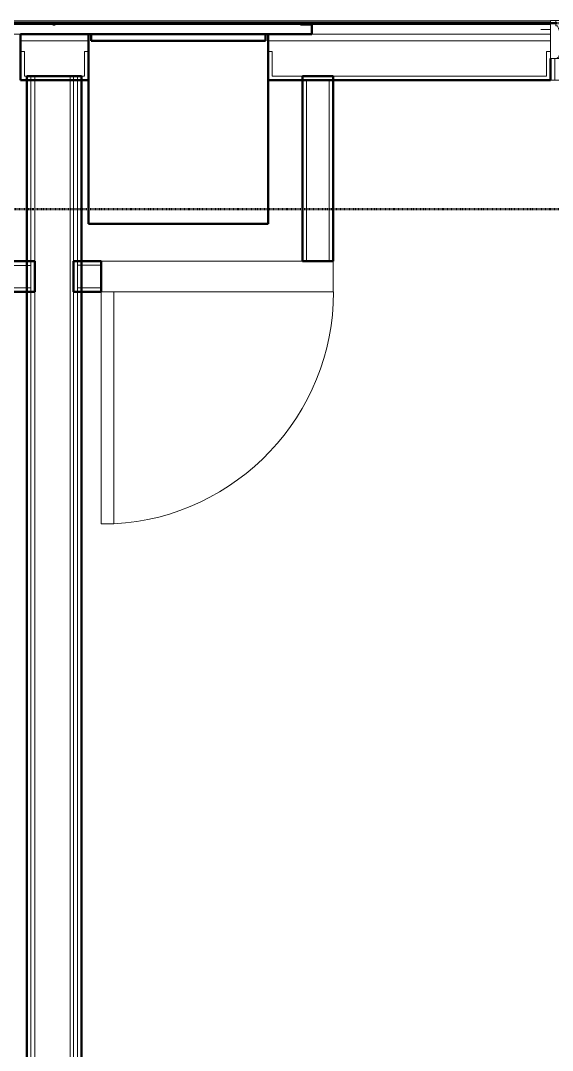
# Model space of a CAD drawing. Header units: inches. Extents: x -4218 to -1830, y 9767 to 12426.
# Drawn here: x -3142.3 to -3059.8, y 11959.1 to 12119 of the extents above; entities that cross this region are included whole.
import ezdxf

# ---------------------------------------------------------------- set-up
doc = ezdxf.new("R2010")
doc.units = ezdxf.units.IN
doc.header["$MEASUREMENT"] = 0
doc.linetypes.add('Dash 1_16_', pattern=[0.125, 0.0625, -0.0625])
for name, color, linetype, lineweight in [('0-1', 7, 'Continuous', 5), ('0-2', 10, 'Continuous', 9), ('A-DOOR-1', 10, 'Continuous', 9), ('A-DOOR-2', 50, 'Continuous', 20), ('A-GENM', 5, 'Continuous', 9), ('A-GENM-6', 5, 'Continuous', 50), ('A-GLAZ-1', 151, 'Continuous', 9), ('A-GLAZ-2', 151, 'Continuous', 20), ('A-GLAZ-3', 151, 'Continuous', 50), ('A-WALL', 113, 'Continuous', 13), ('A-WALL-1', 7, 'Continuous', 50), ('A-WALL-2', 250, 'Continuous', 13), ('A-WALL-3', 10, 'Continuous', 9), ('A-WALL-4', 252, 'Continuous', 9), ('A-WALL-7', 113, 'Continuous', 9), ('A-WALL-8', 113, 'Continuous', 50), ('C-PROP-LINE-1', 91, 'Dash 1_16_', 50), ('I-WALL-1', 7, 'Continuous', 50)]:
    doc.layers.add(name, color=color, linetype=linetype, lineweight=lineweight)

# ---------------------------------------------------------------- blocks, each defined once
blk = doc.blocks.new('SWING - SINGLE - FLUSH - 36_ x 80_ - OFFSET PIVOT DOOR AT MAGIC PAK AND WASHER_DRYER-3199414-BACKGROUND - RCP - 2ND FLOOR')
at = {"layer": 'A-DOOR-1'}
blk.add_arc((18, 2.37), 36.07, 93.1789, 180, dxfattribs=at)
at = {"layer": 'A-DOOR-2'}
for p, q in [((16, 2.37), (16, 38.39)), ((18, 38.39), (16, 38.39)), ((18, 2.37), (18, 38.39)), ((18, 2.37), (16, 2.37))]:
    blk.add_line(p, q, dxfattribs=at)
blk = doc.blocks.new('CTR - 1st Phase - Unit Layouts_rvt-1-BACKGROUND - RCP - 2ND FLOOR')
at = {"layer": 'A-WALL-1'}
for p, q in [((-3098.6, 12081.6), (-3098.6, 12110.34)), ((-3098.6, 12110.34), (-3097.97, 12110.34)), ((-3097.97, 12110.34), (-3094.47, 12110.34)), ((-3094.47, 12110.34), (-3093.85, 12110.34)), ((-3093.85, 12110.34), (-3093.85, 12081.6)), ((-3144.4, 12081.6), (-3140.12, 12081.6)), ((-3140.12, 12081.6), (-3140.12, 12080.97)), ((-3140.12, 12080.97), (-3140.12, 12077.47)), ((-3134.12, 12081.6), (-3129.85, 12081.6)), ((-3134.12, 12080.98), (-3134.12, 12081.6)), ((-3134.12, 12077.48), (-3134.12, 12080.98)), ((-3129.85, 12081.6), (-3129.85, 12076.85)), ((-3093.85, 12081.6), (-3098.6, 12081.6)), ((-3140.12, 12077.47), (-3140.12, 12076.85)), ((-3134.12, 12076.85), (-3134.12, 12077.48)), ((-3140.12, 12076.85), (-3144.4, 12076.85)), ((-3129.85, 12076.85), (-3134.12, 12076.85))]:
    blk.add_line(p, q, dxfattribs=at)
at = {"layer": 'A-WALL-2'}
for p, q in [((-3097.97, 12109.72), (-3094.47, 12109.72)), ((-3097.97, 12109.72), (-3097.97, 12081.6)), ((-3094.47, 12109.72), (-3094.47, 12081.6)), ((-3144.4, 12080.97), (-3140.75, 12080.97)), ((-3140.75, 12080.97), (-3140.75, 12077.47)), ((-3129.85, 12080.98), (-3133.5, 12080.98)), ((-3133.5, 12077.48), (-3133.5, 12080.98)), ((-3144.4, 12077.47), (-3140.75, 12077.47)), ((-3129.85, 12077.48), (-3133.5, 12077.48))]:
    blk.add_line(p, q, dxfattribs=at)
at = {"layer": 'A-WALL-3'}
for p, q in [((-3098.6, 12081.6), (-3129.85, 12081.6)), ((-3093.85, 12076.85), (-3093.85, 12081.6)), ((-3129.85, 12076.85), (-3098.6, 12076.85)), ((-3093.85, 12076.85), (-3098.6, 12076.85))]:
    blk.add_line(p, q, dxfattribs=at)
at = {"layer": 'A-WALL-4'}
for p, q in [((-3129.85, 12081.6), (-3129.85, 12076.85)), ((-3093.85, 12081.6), (-3098.6, 12081.6))]:
    blk.add_line(p, q, dxfattribs=at)
at = {"layer": '0-2', "rotation": 180}
blk.add_blockref('SWING - SINGLE - FLUSH - 36_ x 80_ - OFFSET PIVOT DOOR AT MAGIC PAK AND WASHER_DRYER-3199414-BACKGROUND - RCP - 2ND FLOOR', (-3111.85, 12079.23), dxfattribs=at)
blk = doc.blocks.new('CTR - 1st Phase - Common Walls_rvt-1-BACKGROUND - RCP - 2ND FLOOR')
at = {"layer": 'A-WALL-2'}
for p, q in [((-3140.75, 12110.34), (-3140.75, 11743.36)), ((-3140.12, 12110.34), (-3140.12, 11743.36)), ((-3134.62, 12110.34), (-3134.62, 11743.36)), ((-3134.12, 12110.34), (-3134.12, 11743.36)), ((-3133.5, 12110.34), (-3133.5, 11743.36))]:
    blk.add_line(p, q, dxfattribs=at)
at = {"layer": 'I-WALL-1'}
for p, q in [((-3141.37, 11743.36), (-3141.37, 12110.34)), ((-3141.37, 12110.34), (-3132.87, 12110.34)), ((-3132.87, 12110.34), (-3132.87, 11743.36))]:
    blk.add_line(p, q, dxfattribs=at)
blk = doc.blocks.new('Basic Wall _ EXT - FIBER CEMENT - LARGE - ___-2505162-BACKGROUND - RCP - 2ND FLOOR')
at = {"layer": 'A-WALL-7'}
for p, q in [((-3060.14, 12118.91), (-3215.06, 12118.91)), ((-3060.14, 12118.91), (-3215.06, 12118.91)), ((-3215.06, 12118.88), (-3060.14, 12118.88)), ((-3060.14, 12118.88), (-3215.06, 12118.88)), ((-3097.16, 12116.87), (-3177.09, 12116.87)), ((-3097.16, 12116.87), (-3177.09, 12116.87)), ((-3142.32, 12116.84), (-3131.8, 12116.84)), ((-3131.8, 12116.84), (-3142.32, 12116.84)), ((-3131.36, 12116.84), (-3131.8, 12116.84)), ((-3104.36, 12116.84), (-3131.36, 12116.84)), ((-3103.92, 12116.84), (-3104.36, 12116.84)), ((-3103.92, 12116.84), (-3097.16, 12116.84)), ((-3097.16, 12116.84), (-3103.92, 12116.84)), ((-3060.14, 12116.87), (-3097.16, 12116.87)), ((-3060.14, 12116.87), (-3097.16, 12116.87)), ((-3097.16, 12116.84), (-3060.14, 12116.84)), ((-3060.14, 12116.84), (-3097.16, 12116.84))]:
    blk.add_line(p, q, dxfattribs=at)
blk = doc.blocks.new('Window-Double_Hung-Andersen-400_Series-Tilt_Wash - DOUBLE HUNG - REVERSE COTTAGE - 2ND FLOOR-2888385-BACKGROUND - RCP - 2ND FLOOR')
at = {"layer": 'A-GLAZ-1'}
for p, q in [((-16.29, 2.5), (-15.7, 2.5)), ((-16.29, 2.12), (-15.7, 2.12)), ((-15.82, 2.5), (-15.82, 2.12)), ((-15.7, 2.62), (15.7, 2.62)), ((-15.7, 2.5), (15.7, 2.5)), ((-15.7, 2.12), (15.7, 2.12)), ((-15.7, 2), (15.7, 2)), ((16.29, 2.5), (15.7, 2.5)), ((16.29, 2.12), (15.7, 2.12)), ((15.82, 2.5), (15.82, 2.12)), ((-16.29, 0.56), (-15.7, 0.56)), ((-16.29, 0.19), (-15.7, 0.19)), ((-15.82, 0.56), (-15.82, 0.19)), ((-15.7, 0.69), (15.7, 0.69)), ((-15.7, 0.56), (15.7, 0.56)), ((-15.7, 0.19), (15.7, 0.19)), ((-15.7, 0.06), (15.7, 0.06)), ((16.29, 0.56), (15.7, 0.56)), ((16.29, 0.19), (15.7, 0.19)), ((15.82, 0.56), (15.82, 0.19)), ((18.95, -1.06), (-18.95, -1.06)), ((-18.95, -1.06), (-18.95, -4.44)), ((-18.32, -1.06), (-18.32, -4.44)), ((18.32, -1.06), (18.32, -4.44)), ((18.95, -4.44), (18.95, -1.06)), ((-19.01, -2.44), (-19.01, -3.94)), ((-19.01, -2.44), (-18.95, -2.44)), ((18.95, -2.44), (19.01, -2.44)), ((19.01, -3.94), (19.01, -2.44)), ((-19.01, -3.94), (-18.95, -3.94)), ((-18.95, -4.44), (18.95, -4.44)), ((18.95, -3.94), (19.01, -3.94))]:
    blk.add_line(p, q, dxfattribs=at)
at = {"layer": 'A-GLAZ-2'}
for p, q in [((19.01, 4.81), (-19.01, 4.81)), ((-19.01, 4.81), (-19.01, -1.06)), ((-18.2, 4.81), (-18.2, 4)), ((18.2, 4.81), (18.2, 4)), ((19.01, -1.06), (19.01, 4.81)), ((-19.01, 3.44), (-20.51, 3.44)), ((-18.2, 4), (-17.92, 4)), ((-17.92, 4), (-17.61, 3.19)), ((17.92, 4), (17.61, 3.19)), ((18.2, 4), (17.92, 4)), ((19.01, 3.44), (20.51, 3.44)), ((-17.61, 3.19), (-17.14, 3.19)), ((-17.42, 2.75), (-16.57, 2.75)), ((-17.42, 2.75), (-17.42, -0.56)), ((-17.14, 3.19), (-17.14, 2.75)), ((-15.86, 2.97), (-16.57, 2.97)), ((-16.57, 2.62), (-16.57, 2.97)), ((-15.7, 2.62), (-16.57, 2.62)), ((-16.29, 2.62), (-16.29, 2)), ((-15.7, 2), (-16.29, 2)), ((-15.86, 2.97), (-15.7, 2.62)), ((-15.86, 1.37), (-15.7, 2)), ((15.86, 2.97), (15.7, 2.62)), ((15.7, 2.62), (16.57, 2.62)), ((15.7, 2), (16.29, 2)), ((15.86, 1.37), (15.7, 2)), ((15.86, 2.97), (16.57, 2.97)), ((16.29, 2.62), (16.29, 2)), ((16.57, 2.62), (16.57, 2.97)), ((17.42, 2.75), (16.57, 2.75)), ((17.14, 3.19), (17.14, 2.75)), ((17.61, 3.19), (17.14, 3.19)), ((17.42, 2.75), (17.42, -0.56)), ((-17.42, 1.37), (-15.86, 1.37)), ((-17.42, 0.81), (-16.57, 0.81)), ((-15.86, 1.03), (-16.57, 1.03)), ((-16.57, 0.69), (-16.57, 1.03)), ((-15.7, 0.69), (-16.57, 0.69)), ((-16.29, 0.69), (-16.29, 0.06)), ((-15.7, 0.06), (-16.29, 0.06)), ((-15.86, 1.03), (-15.7, 0.69)), ((-15.86, -0.56), (-15.7, 0.06)), ((15.86, 1.03), (15.7, 0.69)), ((15.7, 0.69), (16.57, 0.69)), ((15.7, 0.06), (16.29, 0.06)), ((15.86, -0.56), (15.7, 0.06)), ((17.42, 1.37), (15.86, 1.37)), ((15.86, 1.03), (16.57, 1.03)), ((16.29, 0.69), (16.29, 0.06)), ((16.57, 0.69), (16.57, 1.03)), ((17.42, 0.81), (16.57, 0.81)), ((-19.01, -1.06), (19.01, -1.06)), ((-17.67, -0.78), (-18, -1.06)), ((-17.67, -0.78), (-17.67, -0.56)), ((-17.67, -0.56), (-15.86, -0.56)), ((17.67, -0.56), (15.86, -0.56)), ((17.67, -0.78), (17.67, -0.56)), ((17.67, -0.78), (18, -1.06))]:
    blk.add_line(p, q, dxfattribs=at)
blk = doc.blocks.new('V-Series_EWC4_SPVU_RFA_2015 - 2ND AND 3RD FLOOR-2226480-BACKGROUND - RCP - 2ND FLOOR')
at = {"layer": 'A-GENM-6'}
for p, q in [((-3858.97, 11734.83), (-3858.97, 11735.26)), ((-3858.97, 11735.26), (-3829.54, 11735.26)), ((-3858.97, 11734.33), (-3858.97, 11734.83)), ((-3858.97, 11734.83), (-3857.97, 11734.83)), ((-3857.97, 11734.83), (-3858.97, 11734.83)), ((-3858.97, 11708.33), (-3858.97, 11734.33)), ((-3857.97, 11734.83), (-3857.97, 11734.33)), ((-3857.97, 11707.83), (-3857.97, 11734.83)), ((-3857.97, 11734.33), (-3857.97, 11708.33)), ((-3829.54, 11735.26), (-3829.54, 11707.39)), ((-3858.97, 11707.83), (-3858.97, 11708.33)), ((-3857.97, 11708.33), (-3857.97, 11707.83)), ((-3857.97, 11707.83), (-3858.97, 11707.83)), ((-3858.97, 11707.39), (-3858.97, 11707.83)), ((-3858.97, 11707.83), (-3857.97, 11707.83)), ((-3829.54, 11707.39), (-3858.97, 11707.39))]:
    blk.add_line(p, q, dxfattribs=at)
blk = doc.blocks.new('Perforated Panel at Magic-Pak - hvac panel - 2nd floor 2-2702972-BACKGROUND - RCP - 2ND FLOOR')
at = {"layer": 'A-GLAZ-3'}
for p, q in [((-19.01, -4.38), (-19.01, -4.44)), ((19.01, -4.38), (-19.01, -4.38)), ((-19.01, -4.44), (19.01, -4.44)), ((19.01, -4.44), (19.01, -4.38))]:
    blk.add_line(p, q, dxfattribs=at)
blk = doc.blocks.new('Family - ___-2835860-BACKGROUND - RCP - 2ND FLOOR')
at = {"layer": 'C-PROP-LINE-1'}
blk.add_line((-2636.92, 12118.59), (-3860.72, 12118.59), dxfattribs=at)
blk = doc.blocks.new('Family - ___-2835903-BACKGROUND - RCP - 2ND FLOOR')
at = {"layer": 'C-PROP-LINE-1'}
blk.add_line((-2096.45, 12089.69), (-3831.82, 12089.69), dxfattribs=at)
blk = doc.blocks.new('Family - ___-2835932-BACKGROUND - RCP - 2ND FLOOR')
at = {"layer": 'C-PROP-LINE-1'}
blk.add_line((-2067.55, 12118.59), (-3860.72, 12118.59), dxfattribs=at)

msp = doc.modelspace()

# ---------------------------------------------------------------- linework, layer by layer
at = {"layer": 'A-WALL'}
for p, q in [((-3097.16, 12118.34), (-3060.14, 12118.34)), ((-3142.32, 12115.84), (-3131.8, 12115.84)), ((-3103.92, 12115.84), (-3060.14, 12115.84)), ((-3097.16, 12116.84), (-3060.14, 12116.84)), ((-3142.32, 12114.15), (-3141.7, 12114.15)), ((-3141.7, 12110.34), (-3141.7, 12114.15)), ((-3132.42, 12114.15), (-3131.8, 12114.15)), ((-3132.42, 12114.15), (-3132.42, 12110.34)), ((-3103.92, 12114.15), (-3103.3, 12114.15)), ((-3103.3, 12110.34), (-3103.3, 12114.15)), ((-3060.76, 12114.15), (-3060.14, 12114.15)), ((-3060.76, 12114.15), (-3060.76, 12110.34)), ((-3132.42, 12110.34), (-3141.7, 12110.34)), ((-3060.76, 12110.34), (-3103.3, 12110.34))]:
    msp.add_line(p, q, dxfattribs=at)
at = {"layer": 'A-WALL-7'}
for p, q in [((-3175.34, 12118.34), (-3137.31, 12118.34)), ((-3137.31, 12118.34), (-3137.31, 12118.34)), ((-3136.94, 12118.34), (-3098.91, 12118.34)), ((-3060.07, 12109.71), (-3060.14, 12109.71))]:
    msp.add_line(p, q, dxfattribs=at)
at = {"layer": 'A-WALL-8'}
for p, q in [((-3137.31, 12118.59), (-3136.94, 12118.59)), ((-3137.31, 12118.34), (-3137.31, 12118.59)), ((-3136.94, 12118.34), (-3137.31, 12118.34)), ((-3136.94, 12118.59), (-3136.94, 12118.34)), ((-3098.91, 12118.34), (-3098.91, 12118.59)), ((-3098.91, 12118.59), (-3060.14, 12118.59)), ((-3097.16, 12118.34), (-3098.91, 12118.34)), ((-3097.16, 12116.84), (-3097.16, 12118.34)), ((-3142.32, 12109.71), (-3142.32, 12116.84)), ((-3142.32, 12116.84), (-3131.8, 12116.84)), ((-3131.8, 12116.84), (-3131.8, 12109.71)), ((-3103.92, 12109.71), (-3103.92, 12116.84)), ((-3103.92, 12116.84), (-3097.16, 12116.84)), ((-3060.14, 12113.09), (-3060.14, 12109.71)), ((-3131.8, 12109.71), (-3142.32, 12109.71)), ((-3060.14, 12109.71), (-3103.92, 12109.71))]:
    msp.add_line(p, q, dxfattribs=at)

# ---------------------------------------------------------------- block references
at = {"layer": '0-1'}
for name in ['CTR - 1st Phase - Unit Layouts_rvt-1-BACKGROUND - RCP - 2ND FLOOR', 'CTR - 1st Phase - Common Walls_rvt-1-BACKGROUND - RCP - 2ND FLOOR']:
    msp.add_blockref(name, (0, 0), dxfattribs=at)
at = {"layer": 'A-GENM', "rotation": 269.9999999999999}
msp.add_blockref('V-Series_EWC4_SPVU_RFA_2015 - 2ND AND 3RD FLOOR-2226480-BACKGROUND - RCP - 2ND FLOOR', (-14839.19, 8257.87), dxfattribs=at)
at = {"layer": 'A-GLAZ-1', "rotation": 180}
for p in [(-3156.32, 12114.15), (-3117.92, 12114.15)]:
    msp.add_blockref('Perforated Panel at Magic-Pak - hvac panel - 2nd floor 2-2702972-BACKGROUND - RCP - 2ND FLOOR', p, dxfattribs=at)
at = {"layer": 'A-GLAZ-1'}
msp.add_blockref('Window-Double_Hung-Andersen-400_Series-Tilt_Wash - DOUBLE HUNG - REVERSE COTTAGE - 2ND FLOOR-2888385-BACKGROUND - RCP - 2ND FLOOR', (-3041.12, 12114.15), dxfattribs=at)
at = {"layer": 'A-WALL-7'}
msp.add_blockref('Basic Wall _ EXT - FIBER CEMENT - LARGE - ___-2505162-BACKGROUND - RCP - 2ND FLOOR', (0, 0), dxfattribs=at)
at = {"layer": 'C-PROP-LINE-1'}
for name in ['Family - ___-2835860-BACKGROUND - RCP - 2ND FLOOR', 'Family - ___-2835932-BACKGROUND - RCP - 2ND FLOOR', 'Family - ___-2835903-BACKGROUND - RCP - 2ND FLOOR']:
    msp.add_blockref(name, (0, 0), dxfattribs=at)

doc.saveas('drawing.dxf')
